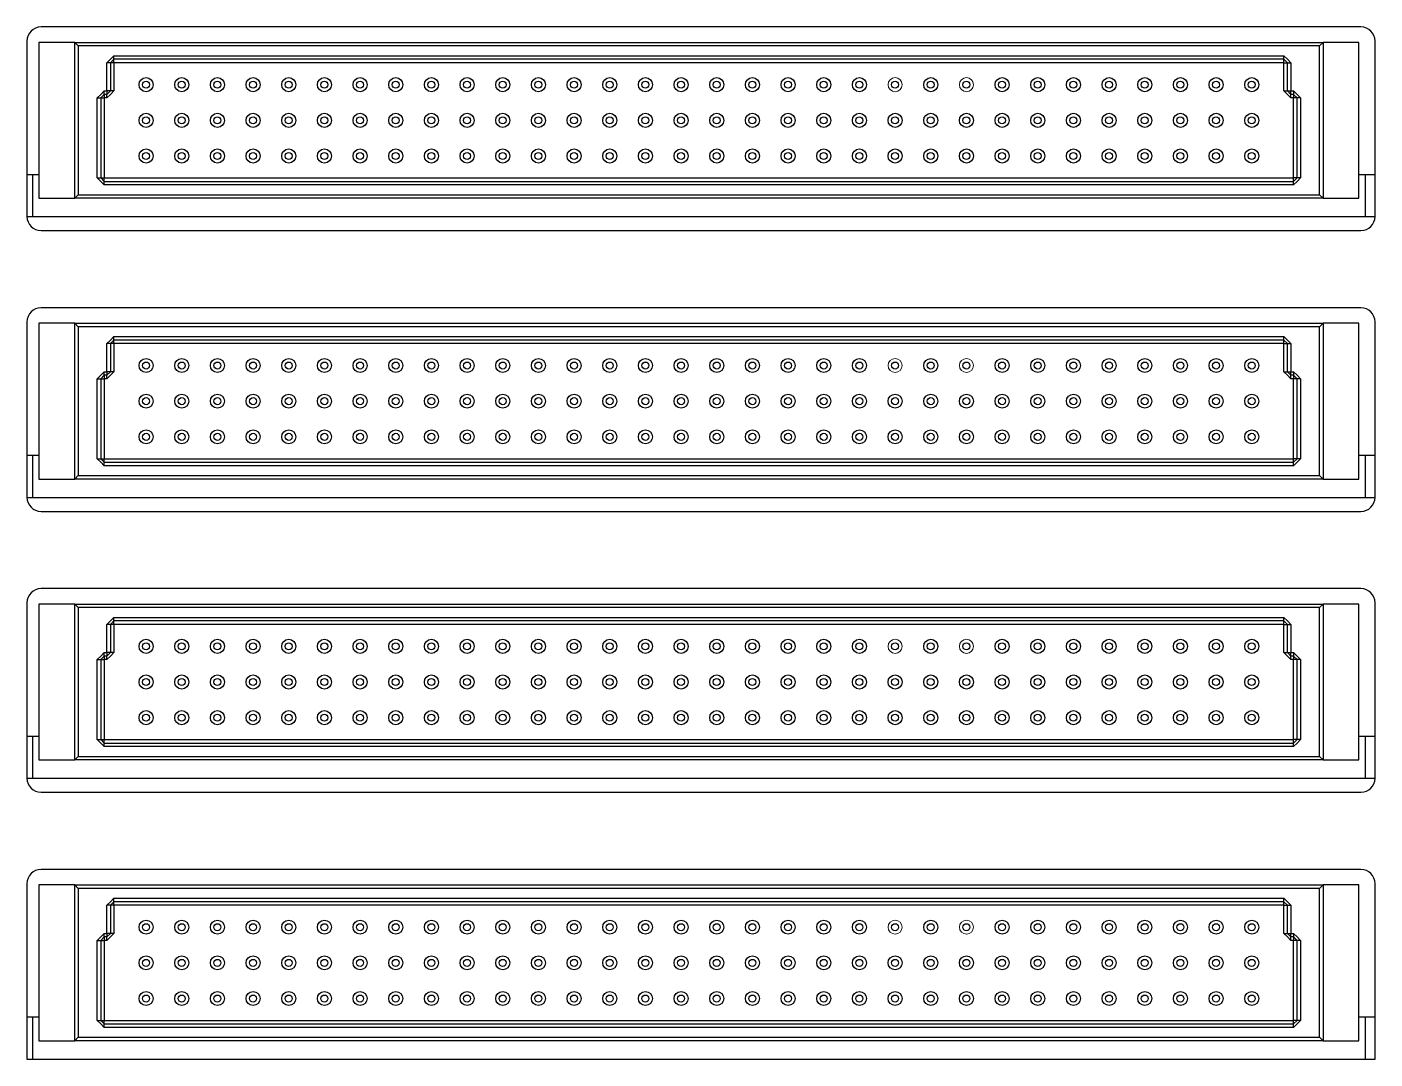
# Model space of a CAD drawing. Header units: millimetres. Extents: x 7140 to 8879, y -16257 to -5062.
# Drawn here: x 7218.85 to 7266.85, y -13296.05 to -13259.3 of the extents above; entities that cross this region are included whole.
import ezdxf

# ---------------------------------------------------------------- set-up
doc = ezdxf.new("R2010")
doc.units = ezdxf.units.MM

msp = doc.modelspace()

# ---------------------------------------------------------------- linework, layer by layer
at = {"color": 7, "linetype": 'Continuous', "lineweight": 30}
for p, q in [((7266.35285, -13259.29892), (7219.35286, -13259.29892)), ((7218.85285, -13259.79892), (7218.85285, -13266.04892)), ((7219.27786, -13259.84892), (7219.27786, -13265.39892)), ((7220.55285, -13259.84892), (7219.27786, -13259.84892)), ((7220.67785, -13259.97392), (7220.55285, -13259.84892)), ((7220.55285, -13259.84892), (7265.00285, -13259.84892)), ((7220.55285, -13265.39892), (7220.55285, -13259.84892)), ((7264.87786, -13259.97392), (7220.67785, -13259.97392)), ((7220.67785, -13259.97392), (7220.67785, -13265.27392)), ((7264.87786, -13259.97392), (7265.00285, -13259.84892)), ((7264.87786, -13265.27392), (7264.87786, -13259.97392)), ((7265.00285, -13259.84892), (7265.00285, -13265.39892)), ((7266.27785, -13259.84892), (7265.00285, -13259.84892)), ((7266.27785, -13265.39892), (7266.27785, -13259.84892)), ((7266.85286, -13266.04892), (7266.85286, -13259.79892)), ((7221.82285, -13260.44892), (7221.69785, -13260.57392)), ((7221.94785, -13260.32392), (7221.82285, -13260.44892)), ((7221.94785, -13260.44892), (7221.82285, -13260.57392)), ((7221.94785, -13260.44892), (7221.94785, -13260.32392)), ((7221.94785, -13260.32392), (7263.60785, -13260.32392)), ((7263.60785, -13260.44892), (7221.94785, -13260.44892)), ((7221.94785, -13260.57392), (7221.94785, -13260.44892)), ((7263.60785, -13260.44892), (7263.60785, -13260.32392)), ((7263.73285, -13260.44892), (7263.60785, -13260.32392)), ((7263.73285, -13260.57392), (7263.60785, -13260.44892)), ((7263.60785, -13260.57392), (7263.60785, -13260.44892)), ((7263.85785, -13260.57392), (7263.73285, -13260.44892)), ((7221.82285, -13260.57392), (7221.69785, -13260.57392)), ((7221.69785, -13261.57392), (7221.69785, -13260.57392)), ((7221.82285, -13260.57392), (7221.82285, -13261.57392)), ((7221.94785, -13260.57392), (7221.82285, -13260.57392)), ((7263.60785, -13260.57392), (7221.94785, -13260.57392)), ((7221.94785, -13260.57392), (7221.94785, -13261.57392)), ((7263.60785, -13260.57392), (7263.73285, -13260.57392)), ((7263.60785, -13261.57392), (7263.60785, -13260.57392)), ((7263.73285, -13260.57392), (7263.85785, -13260.57392)), ((7263.73285, -13261.57392), (7263.73285, -13260.57392)), ((7263.85785, -13260.57392), (7263.85785, -13261.57392)), ((7221.47785, -13261.69892), (7221.35285, -13261.82392)), ((7221.35285, -13264.67392), (7221.35285, -13261.82392)), ((7221.35285, -13261.82392), (7221.47785, -13261.82392)), ((7221.60285, -13261.57392), (7221.47785, -13261.69892)), ((7221.60285, -13261.69892), (7221.47785, -13261.82392)), ((7221.47785, -13261.82392), (7221.47785, -13264.67392)), ((7221.47785, -13261.82392), (7221.60285, -13261.82392)), ((7221.60285, -13261.69892), (7221.60285, -13261.57392)), ((7221.60285, -13261.57392), (7221.69785, -13261.57392)), ((7221.69785, -13261.69892), (7221.60285, -13261.69892)), ((7221.60285, -13261.69892), (7221.60285, -13261.82392)), ((7221.69785, -13261.82392), (7221.60285, -13261.82392)), ((7221.60285, -13261.82392), (7221.60285, -13264.67392)), ((7221.69785, -13261.57392), (7221.69785, -13261.69892)), ((7221.82285, -13261.57392), (7221.69785, -13261.57392)), ((7221.82285, -13261.57392), (7221.69785, -13261.69892)), ((7221.69785, -13261.82392), (7221.69785, -13261.69892)), ((7221.69785, -13261.82392), (7221.82285, -13261.69892)), ((7221.94785, -13261.57392), (7221.82285, -13261.57392)), ((7221.82285, -13261.69892), (7221.94785, -13261.57392)), ((7263.60785, -13261.57392), (7263.73285, -13261.69892)), ((7263.60785, -13261.57392), (7263.73285, -13261.57392)), ((7263.73285, -13261.57392), (7263.85785, -13261.57392)), ((7263.85785, -13261.69892), (7263.73285, -13261.57392)), ((7263.73285, -13261.69892), (7263.85785, -13261.82392)), ((7263.85785, -13261.69892), (7263.85785, -13261.57392)), ((7263.85785, -13261.57392), (7263.95285, -13261.57392)), ((7263.95285, -13261.69892), (7263.85785, -13261.69892)), ((7263.85785, -13261.82392), (7263.85785, -13261.69892)), ((7263.95285, -13261.82392), (7263.85785, -13261.82392)), ((7263.95285, -13261.57392), (7263.95285, -13261.69892)), ((7264.07785, -13261.69892), (7263.95285, -13261.57392)), ((7264.07785, -13261.82392), (7263.95285, -13261.69892)), ((7263.95285, -13261.69892), (7263.95285, -13261.82392)), ((7264.07785, -13261.82392), (7263.95285, -13261.82392)), ((7263.95285, -13264.67392), (7263.95285, -13261.82392)), ((7264.20286, -13261.82392), (7264.07785, -13261.69892)), ((7264.20286, -13261.82392), (7264.07785, -13261.82392)), ((7264.07785, -13264.67392), (7264.07785, -13261.82392)), ((7264.20286, -13261.82392), (7264.20286, -13264.67392)), ((7218.85285, -13264.54892), (7219.05285, -13264.54892)), ((7219.05285, -13264.54892), (7219.05285, -13266.04892)), ((7219.05285, -13264.54892), (7219.27786, -13264.54892)), ((7221.35285, -13264.67392), (7221.47785, -13264.67392)), ((7221.35285, -13264.67392), (7221.47785, -13264.79892)), ((7221.47785, -13264.67392), (7221.60285, -13264.79892)), ((7221.47785, -13264.67392), (7221.60285, -13264.67392)), ((7221.47785, -13264.79892), (7221.60285, -13264.92392)), ((7221.60285, -13264.79892), (7221.60285, -13264.67392)), ((7221.60285, -13264.67392), (7263.95285, -13264.67392)), ((7221.60285, -13264.92392), (7221.60285, -13264.79892)), ((7221.60285, -13264.79892), (7263.95285, -13264.79892)), ((7263.95285, -13264.79892), (7264.07785, -13264.67392)), ((7263.95285, -13264.79892), (7263.95285, -13264.67392)), ((7264.07785, -13264.67392), (7263.95285, -13264.67392)), ((7263.95285, -13264.92392), (7263.95285, -13264.79892)), ((7263.95285, -13264.92392), (7264.07785, -13264.79892)), ((7264.20286, -13264.67392), (7264.07785, -13264.67392)), ((7264.07785, -13264.79892), (7264.20286, -13264.67392)), ((7266.27785, -13264.54892), (7266.50285, -13264.54892)), ((7266.50285, -13264.54892), (7266.50285, -13266.04892)), ((7266.50285, -13264.54892), (7266.85286, -13264.54892)), ((7220.55285, -13265.39892), (7220.67785, -13265.27392)), ((7220.67785, -13265.27392), (7264.87786, -13265.27392)), ((7263.95285, -13264.92392), (7221.60285, -13264.92392)), ((7265.00285, -13265.39892), (7264.87786, -13265.27392)), ((7219.27786, -13265.39892), (7220.55285, -13265.39892)), ((7265.00285, -13265.39892), (7220.55285, -13265.39892)), ((7265.00285, -13265.39892), (7266.27785, -13265.39892)), ((7218.85285, -13266.04892), (7219.05285, -13266.04892)), ((7219.05285, -13266.04892), (7266.50285, -13266.04892)), ((7266.50285, -13266.04892), (7266.85286, -13266.04892)), ((7219.35286, -13266.54892), (7266.35285, -13266.54892)), ((7266.35285, -13269.29892), (7219.35286, -13269.29892)), ((7218.85285, -13269.79892), (7218.85285, -13276.04892)), ((7219.27786, -13269.84892), (7219.27786, -13275.39892)), ((7220.55285, -13269.84892), (7219.27786, -13269.84892)), ((7220.55285, -13275.39892), (7220.55285, -13269.84892)), ((7220.67785, -13269.97392), (7220.55285, -13269.84892)), ((7220.55285, -13269.84892), (7265.00285, -13269.84892)), ((7220.67785, -13269.97392), (7220.67785, -13275.27392)), ((7264.87786, -13269.97392), (7220.67785, -13269.97392)), ((7264.87786, -13269.97392), (7265.00285, -13269.84892)), ((7264.87786, -13275.27392), (7264.87786, -13269.97392)), ((7265.00285, -13269.84892), (7265.00285, -13275.39892)), ((7266.27785, -13269.84892), (7265.00285, -13269.84892)), ((7266.27785, -13275.39892), (7266.27785, -13269.84892)), ((7266.85286, -13276.04892), (7266.85286, -13269.79892)), ((7221.82285, -13270.44892), (7221.69785, -13270.57392)), ((7221.94785, -13270.32392), (7221.82285, -13270.44892)), ((7221.94785, -13270.44892), (7221.82285, -13270.57392)), ((7221.94785, -13270.32392), (7263.60785, -13270.32392)), ((7221.94785, -13270.44892), (7221.94785, -13270.32392)), ((7263.60785, -13270.44892), (7221.94785, -13270.44892)), ((7221.94785, -13270.57392), (7221.94785, -13270.44892)), ((7263.73285, -13270.44892), (7263.60785, -13270.32392)), ((7263.60785, -13270.44892), (7263.60785, -13270.32392)), ((7263.73285, -13270.57392), (7263.60785, -13270.44892)), ((7263.60785, -13270.57392), (7263.60785, -13270.44892)), ((7263.85785, -13270.57392), (7263.73285, -13270.44892)), ((7221.69785, -13271.57392), (7221.69785, -13270.57392)), ((7221.82285, -13270.57392), (7221.69785, -13270.57392)), ((7221.82285, -13270.57392), (7221.82285, -13271.57392)), ((7221.94785, -13270.57392), (7221.82285, -13270.57392)), ((7221.94785, -13270.57392), (7221.94785, -13271.57392)), ((7263.60785, -13270.57392), (7221.94785, -13270.57392)), ((7263.60785, -13271.57392), (7263.60785, -13270.57392)), ((7263.60785, -13270.57392), (7263.73285, -13270.57392)), ((7263.73285, -13271.57392), (7263.73285, -13270.57392)), ((7263.73285, -13270.57392), (7263.85785, -13270.57392)), ((7263.85785, -13270.57392), (7263.85785, -13271.57392)), ((7221.47785, -13271.69892), (7221.35285, -13271.82392)), ((7221.35285, -13271.82392), (7221.47785, -13271.82392)), ((7221.35285, -13274.67392), (7221.35285, -13271.82392)), ((7221.60285, -13271.57392), (7221.47785, -13271.69892)), ((7221.60285, -13271.69892), (7221.47785, -13271.82392)), ((7221.47785, -13271.82392), (7221.47785, -13274.67392)), ((7221.47785, -13271.82392), (7221.60285, -13271.82392)), ((7221.60285, -13271.69892), (7221.60285, -13271.57392)), ((7221.60285, -13271.57392), (7221.69785, -13271.57392)), ((7221.69785, -13271.69892), (7221.60285, -13271.69892)), ((7221.60285, -13271.69892), (7221.60285, -13271.82392)), ((7221.60285, -13271.82392), (7221.60285, -13274.67392)), ((7221.69785, -13271.82392), (7221.60285, -13271.82392)), ((7221.69785, -13271.57392), (7221.69785, -13271.69892)), ((7221.82285, -13271.57392), (7221.69785, -13271.69892)), ((7221.82285, -13271.57392), (7221.69785, -13271.57392)), ((7221.69785, -13271.82392), (7221.82285, -13271.69892)), ((7221.69785, -13271.82392), (7221.69785, -13271.69892)), ((7221.82285, -13271.69892), (7221.94785, -13271.57392)), ((7221.94785, -13271.57392), (7221.82285, -13271.57392)), ((7263.60785, -13271.57392), (7263.73285, -13271.69892)), ((7263.60785, -13271.57392), (7263.73285, -13271.57392)), ((7263.73285, -13271.57392), (7263.85785, -13271.57392)), ((7263.85785, -13271.69892), (7263.73285, -13271.57392)), ((7263.73285, -13271.69892), (7263.85785, -13271.82392)), ((7263.85785, -13271.57392), (7263.95285, -13271.57392)), ((7263.85785, -13271.69892), (7263.85785, -13271.57392)), ((7263.95285, -13271.69892), (7263.85785, -13271.69892)), ((7263.85785, -13271.82392), (7263.85785, -13271.69892)), ((7263.95285, -13271.82392), (7263.85785, -13271.82392)), ((7263.95285, -13271.57392), (7263.95285, -13271.69892)), ((7264.07785, -13271.69892), (7263.95285, -13271.57392)), ((7264.07785, -13271.82392), (7263.95285, -13271.69892)), ((7263.95285, -13271.69892), (7263.95285, -13271.82392)), ((7263.95285, -13274.67392), (7263.95285, -13271.82392)), ((7264.07785, -13271.82392), (7263.95285, -13271.82392)), ((7264.20286, -13271.82392), (7264.07785, -13271.69892)), ((7264.20286, -13271.82392), (7264.07785, -13271.82392)), ((7264.07785, -13274.67392), (7264.07785, -13271.82392)), ((7264.20286, -13271.82392), (7264.20286, -13274.67392)), ((7218.85285, -13274.54892), (7219.05285, -13274.54892)), ((7219.05285, -13274.54892), (7219.05285, -13276.04892)), ((7219.05285, -13274.54892), (7219.27786, -13274.54892)), ((7221.35285, -13274.67392), (7221.47785, -13274.79892)), ((7221.35285, -13274.67392), (7221.47785, -13274.67392)), ((7221.47785, -13274.67392), (7221.60285, -13274.79892)), ((7221.47785, -13274.67392), (7221.60285, -13274.67392)), ((7221.47785, -13274.79892), (7221.60285, -13274.92392)), ((7221.60285, -13274.79892), (7221.60285, -13274.67392)), ((7221.60285, -13274.67392), (7263.95285, -13274.67392)), ((7221.60285, -13274.92392), (7221.60285, -13274.79892)), ((7221.60285, -13274.79892), (7263.95285, -13274.79892)), ((7263.95285, -13274.79892), (7264.07785, -13274.67392)), ((7264.07785, -13274.67392), (7263.95285, -13274.67392)), ((7263.95285, -13274.79892), (7263.95285, -13274.67392)), ((7263.95285, -13274.92392), (7264.07785, -13274.79892)), ((7263.95285, -13274.92392), (7263.95285, -13274.79892)), ((7264.07785, -13274.79892), (7264.20286, -13274.67392)), ((7264.20286, -13274.67392), (7264.07785, -13274.67392)), ((7266.27785, -13274.54892), (7266.50285, -13274.54892)), ((7266.50285, -13274.54892), (7266.50285, -13276.04892)), ((7266.50285, -13274.54892), (7266.85286, -13274.54892)), ((7220.55285, -13275.39892), (7220.67785, -13275.27392)), ((7220.67785, -13275.27392), (7264.87786, -13275.27392)), ((7263.95285, -13274.92392), (7221.60285, -13274.92392)), ((7265.00285, -13275.39892), (7264.87786, -13275.27392)), ((7219.27786, -13275.39892), (7220.55285, -13275.39892)), ((7265.00285, -13275.39892), (7220.55285, -13275.39892)), ((7265.00285, -13275.39892), (7266.27785, -13275.39892)), ((7218.85285, -13276.04892), (7219.05285, -13276.04892)), ((7219.05285, -13276.04892), (7266.50285, -13276.04892)), ((7266.50285, -13276.04892), (7266.85286, -13276.04892)), ((7219.35286, -13276.54892), (7266.35285, -13276.54892)), ((7266.35285, -13279.29892), (7219.35286, -13279.29892)), ((7218.85285, -13279.79892), (7218.85285, -13286.04892)), ((7219.27786, -13279.84892), (7219.27786, -13285.39892)), ((7220.55285, -13279.84892), (7219.27786, -13279.84892)), ((7220.55285, -13285.39892), (7220.55285, -13279.84892)), ((7220.67785, -13279.97392), (7220.55285, -13279.84892)), ((7220.55285, -13279.84892), (7265.00285, -13279.84892)), ((7220.67785, -13279.97392), (7220.67785, -13285.27392)), ((7264.87786, -13279.97392), (7220.67785, -13279.97392)), ((7264.87786, -13279.97392), (7265.00285, -13279.84892)), ((7264.87786, -13285.27392), (7264.87786, -13279.97392)), ((7265.00285, -13279.84892), (7265.00285, -13285.39892)), ((7266.27785, -13279.84892), (7265.00285, -13279.84892)), ((7266.27785, -13285.39892), (7266.27785, -13279.84892)), ((7266.85286, -13286.04892), (7266.85286, -13279.79892)), ((7221.82285, -13280.44892), (7221.69785, -13280.57392)), ((7221.69785, -13281.57392), (7221.69785, -13280.57392)), ((7221.82285, -13280.57392), (7221.69785, -13280.57392)), ((7221.94785, -13280.32392), (7221.82285, -13280.44892)), ((7221.94785, -13280.44892), (7221.82285, -13280.57392)), ((7221.82285, -13280.57392), (7221.82285, -13281.57392)), ((7221.94785, -13280.57392), (7221.82285, -13280.57392)), ((7221.94785, -13280.44892), (7221.94785, -13280.32392)), ((7221.94785, -13280.32392), (7263.60785, -13280.32392)), ((7263.60785, -13280.44892), (7221.94785, -13280.44892)), ((7221.94785, -13280.57392), (7221.94785, -13280.44892)), ((7221.94785, -13280.57392), (7221.94785, -13281.57392)), ((7263.60785, -13280.57392), (7221.94785, -13280.57392)), ((7263.60785, -13280.44892), (7263.60785, -13280.32392)), ((7263.73285, -13280.44892), (7263.60785, -13280.32392)), ((7263.73285, -13280.57392), (7263.60785, -13280.44892)), ((7263.60785, -13280.57392), (7263.60785, -13280.44892)), ((7263.60785, -13281.57392), (7263.60785, -13280.57392)), ((7263.60785, -13280.57392), (7263.73285, -13280.57392)), ((7263.85785, -13280.57392), (7263.73285, -13280.44892)), ((7263.73285, -13281.57392), (7263.73285, -13280.57392)), ((7263.73285, -13280.57392), (7263.85785, -13280.57392)), ((7263.85785, -13280.57392), (7263.85785, -13281.57392)), ((7221.60285, -13281.57392), (7221.47785, -13281.69892)), ((7221.60285, -13281.69892), (7221.60285, -13281.57392)), ((7221.60285, -13281.57392), (7221.69785, -13281.57392)), ((7221.82285, -13281.57392), (7221.69785, -13281.69892)), ((7221.69785, -13281.57392), (7221.69785, -13281.69892)), ((7221.82285, -13281.57392), (7221.69785, -13281.57392)), ((7221.94785, -13281.57392), (7221.82285, -13281.57392)), ((7221.82285, -13281.69892), (7221.94785, -13281.57392)), ((7263.60785, -13281.57392), (7263.73285, -13281.69892)), ((7263.60785, -13281.57392), (7263.73285, -13281.57392)), ((7263.73285, -13281.57392), (7263.85785, -13281.57392)), ((7263.85785, -13281.69892), (7263.73285, -13281.57392)), ((7263.85785, -13281.69892), (7263.85785, -13281.57392)), ((7263.85785, -13281.57392), (7263.95285, -13281.57392)), ((7263.95285, -13281.57392), (7263.95285, -13281.69892)), ((7264.07785, -13281.69892), (7263.95285, -13281.57392)), ((7221.47785, -13281.69892), (7221.35285, -13281.82392)), ((7221.35285, -13284.67392), (7221.35285, -13281.82392)), ((7221.35285, -13281.82392), (7221.47785, -13281.82392)), ((7221.60285, -13281.69892), (7221.47785, -13281.82392)), ((7221.47785, -13281.82392), (7221.47785, -13284.67392)), ((7221.47785, -13281.82392), (7221.60285, -13281.82392)), ((7221.69785, -13281.69892), (7221.60285, -13281.69892)), ((7221.60285, -13281.69892), (7221.60285, -13281.82392)), ((7221.69785, -13281.82392), (7221.60285, -13281.82392)), ((7221.60285, -13281.82392), (7221.60285, -13284.67392)), ((7221.69785, -13281.82392), (7221.69785, -13281.69892)), ((7221.69785, -13281.82392), (7221.82285, -13281.69892)), ((7263.73285, -13281.69892), (7263.85785, -13281.82392)), ((7263.95285, -13281.69892), (7263.85785, -13281.69892)), ((7263.85785, -13281.82392), (7263.85785, -13281.69892)), ((7263.95285, -13281.82392), (7263.85785, -13281.82392)), ((7264.07785, -13281.82392), (7263.95285, -13281.69892)), ((7263.95285, -13281.69892), (7263.95285, -13281.82392)), ((7264.07785, -13281.82392), (7263.95285, -13281.82392)), ((7263.95285, -13284.67392), (7263.95285, -13281.82392)), ((7264.20286, -13281.82392), (7264.07785, -13281.69892)), ((7264.20286, -13281.82392), (7264.07785, -13281.82392)), ((7264.07785, -13284.67392), (7264.07785, -13281.82392)), ((7264.20286, -13281.82392), (7264.20286, -13284.67392)), ((7218.85285, -13284.54892), (7219.05285, -13284.54892)), ((7219.05285, -13284.54892), (7219.27786, -13284.54892)), ((7219.05285, -13284.54892), (7219.05285, -13286.04892)), ((7221.35285, -13284.67392), (7221.47785, -13284.67392)), ((7221.35285, -13284.67392), (7221.47785, -13284.79892)), ((7221.47785, -13284.67392), (7221.60285, -13284.79892)), ((7221.47785, -13284.67392), (7221.60285, -13284.67392)), ((7221.47785, -13284.79892), (7221.60285, -13284.92392)), ((7221.60285, -13284.79892), (7221.60285, -13284.67392)), ((7221.60285, -13284.67392), (7263.95285, -13284.67392)), ((7221.60285, -13284.92392), (7221.60285, -13284.79892)), ((7221.60285, -13284.79892), (7263.95285, -13284.79892)), ((7263.95285, -13284.92392), (7221.60285, -13284.92392)), ((7263.95285, -13284.79892), (7264.07785, -13284.67392)), ((7263.95285, -13284.79892), (7263.95285, -13284.67392)), ((7264.07785, -13284.67392), (7263.95285, -13284.67392)), ((7263.95285, -13284.92392), (7264.07785, -13284.79892)), ((7263.95285, -13284.92392), (7263.95285, -13284.79892)), ((7264.20286, -13284.67392), (7264.07785, -13284.67392)), ((7264.07785, -13284.79892), (7264.20286, -13284.67392)), ((7266.27785, -13284.54892), (7266.50285, -13284.54892)), ((7266.50285, -13284.54892), (7266.50285, -13286.04892)), ((7266.50285, -13284.54892), (7266.85286, -13284.54892)), ((7219.27786, -13285.39892), (7220.55285, -13285.39892)), ((7220.55285, -13285.39892), (7220.67785, -13285.27392)), ((7265.00285, -13285.39892), (7220.55285, -13285.39892)), ((7220.67785, -13285.27392), (7264.87786, -13285.27392)), ((7265.00285, -13285.39892), (7264.87786, -13285.27392)), ((7265.00285, -13285.39892), (7266.27785, -13285.39892)), ((7218.85285, -13286.04892), (7219.05285, -13286.04892)), ((7219.05285, -13286.04892), (7266.50285, -13286.04892)), ((7266.50285, -13286.04892), (7266.85286, -13286.04892)), ((7219.35286, -13286.54892), (7266.35285, -13286.54892)), ((7266.35285, -13289.29892), (7219.35286, -13289.29892)), ((7218.85285, -13289.79892), (7218.85285, -13296.04892)), ((7219.27786, -13289.84892), (7219.27786, -13295.39892)), ((7220.55285, -13289.84892), (7219.27786, -13289.84892)), ((7220.55285, -13295.39892), (7220.55285, -13289.84892)), ((7220.67785, -13289.97392), (7220.55285, -13289.84892)), ((7220.55285, -13289.84892), (7265.00285, -13289.84892)), ((7220.67785, -13289.97392), (7220.67785, -13295.27392)), ((7264.87786, -13289.97392), (7220.67785, -13289.97392)), ((7264.87786, -13289.97392), (7265.00285, -13289.84892)), ((7264.87786, -13295.27392), (7264.87786, -13289.97392)), ((7265.00285, -13289.84892), (7265.00285, -13295.39892)), ((7266.27785, -13289.84892), (7265.00285, -13289.84892)), ((7266.27785, -13295.39892), (7266.27785, -13289.84892)), ((7266.85286, -13296.04892), (7266.85286, -13289.79892)), ((7221.82285, -13290.44892), (7221.69785, -13290.57392)), ((7221.69785, -13291.57392), (7221.69785, -13290.57392)), ((7221.82285, -13290.57392), (7221.69785, -13290.57392)), ((7221.94785, -13290.32392), (7221.82285, -13290.44892)), ((7221.94785, -13290.44892), (7221.82285, -13290.57392)), ((7221.82285, -13290.57392), (7221.82285, -13291.57392)), ((7221.94785, -13290.57392), (7221.82285, -13290.57392)), ((7221.94785, -13290.44892), (7221.94785, -13290.32392)), ((7221.94785, -13290.32392), (7263.60785, -13290.32392)), ((7263.60785, -13290.44892), (7221.94785, -13290.44892)), ((7221.94785, -13290.57392), (7221.94785, -13290.44892)), ((7263.60785, -13290.57392), (7221.94785, -13290.57392)), ((7221.94785, -13290.57392), (7221.94785, -13291.57392)), ((7263.60785, -13290.44892), (7263.60785, -13290.32392)), ((7263.73285, -13290.44892), (7263.60785, -13290.32392)), ((7263.73285, -13290.57392), (7263.60785, -13290.44892)), ((7263.60785, -13290.57392), (7263.60785, -13290.44892)), ((7263.60785, -13290.57392), (7263.73285, -13290.57392)), ((7263.60785, -13291.57392), (7263.60785, -13290.57392)), ((7263.85785, -13290.57392), (7263.73285, -13290.44892)), ((7263.73285, -13291.57392), (7263.73285, -13290.57392)), ((7263.73285, -13290.57392), (7263.85785, -13290.57392)), ((7263.85785, -13290.57392), (7263.85785, -13291.57392)), ((7221.60285, -13291.57392), (7221.47785, -13291.69892)), ((7221.60285, -13291.57392), (7221.69785, -13291.57392)), ((7221.60285, -13291.69892), (7221.60285, -13291.57392)), ((7221.82285, -13291.57392), (7221.69785, -13291.57392)), ((7221.69785, -13291.57392), (7221.69785, -13291.69892)), ((7221.82285, -13291.57392), (7221.69785, -13291.69892)), ((7221.94785, -13291.57392), (7221.82285, -13291.57392)), ((7221.82285, -13291.69892), (7221.94785, -13291.57392)), ((7263.60785, -13291.57392), (7263.73285, -13291.69892)), ((7263.60785, -13291.57392), (7263.73285, -13291.57392)), ((7263.73285, -13291.57392), (7263.85785, -13291.57392)), ((7263.85785, -13291.69892), (7263.73285, -13291.57392)), ((7263.85785, -13291.57392), (7263.95285, -13291.57392)), ((7263.85785, -13291.69892), (7263.85785, -13291.57392)), ((7264.07785, -13291.69892), (7263.95285, -13291.57392)), ((7263.95285, -13291.57392), (7263.95285, -13291.69892)), ((7221.47785, -13291.69892), (7221.35285, -13291.82392)), ((7221.35285, -13294.67392), (7221.35285, -13291.82392)), ((7221.35285, -13291.82392), (7221.47785, -13291.82392)), ((7221.60285, -13291.69892), (7221.47785, -13291.82392)), ((7221.47785, -13291.82392), (7221.47785, -13294.67392)), ((7221.47785, -13291.82392), (7221.60285, -13291.82392)), ((7221.69785, -13291.69892), (7221.60285, -13291.69892)), ((7221.60285, -13291.69892), (7221.60285, -13291.82392)), ((7221.60285, -13291.82392), (7221.60285, -13294.67392)), ((7221.69785, -13291.82392), (7221.60285, -13291.82392)), ((7221.69785, -13291.82392), (7221.69785, -13291.69892)), ((7221.69785, -13291.82392), (7221.82285, -13291.69892)), ((7263.73285, -13291.69892), (7263.85785, -13291.82392)), ((7263.95285, -13291.69892), (7263.85785, -13291.69892)), ((7263.85785, -13291.82392), (7263.85785, -13291.69892)), ((7263.95285, -13291.82392), (7263.85785, -13291.82392)), ((7264.07785, -13291.82392), (7263.95285, -13291.69892)), ((7263.95285, -13291.69892), (7263.95285, -13291.82392)), ((7263.95285, -13294.67392), (7263.95285, -13291.82392)), ((7264.07785, -13291.82392), (7263.95285, -13291.82392)), ((7264.20286, -13291.82392), (7264.07785, -13291.69892)), ((7264.07785, -13294.67392), (7264.07785, -13291.82392)), ((7264.20286, -13291.82392), (7264.07785, -13291.82392)), ((7264.20286, -13291.82392), (7264.20286, -13294.67392)), ((7218.85285, -13294.54892), (7219.05285, -13294.54892)), ((7219.05285, -13294.54892), (7219.05285, -13296.04892)), ((7219.05285, -13294.54892), (7219.27786, -13294.54892)), ((7266.27785, -13294.54892), (7266.50285, -13294.54892)), ((7266.50285, -13294.54892), (7266.50285, -13296.04892)), ((7266.50285, -13294.54892), (7266.85286, -13294.54892)), ((7221.35285, -13294.67392), (7221.47785, -13294.79892)), ((7221.35285, -13294.67392), (7221.47785, -13294.67392)), ((7221.47785, -13294.67392), (7221.60285, -13294.79892)), ((7221.47785, -13294.67392), (7221.60285, -13294.67392)), ((7221.47785, -13294.79892), (7221.60285, -13294.92392)), ((7221.60285, -13294.79892), (7221.60285, -13294.67392)), ((7221.60285, -13294.67392), (7263.95285, -13294.67392)), ((7221.60285, -13294.92392), (7221.60285, -13294.79892)), ((7221.60285, -13294.79892), (7263.95285, -13294.79892)), ((7263.95285, -13294.92392), (7221.60285, -13294.92392)), ((7263.95285, -13294.79892), (7264.07785, -13294.67392)), ((7263.95285, -13294.79892), (7263.95285, -13294.67392)), ((7264.07785, -13294.67392), (7263.95285, -13294.67392)), ((7263.95285, -13294.92392), (7264.07785, -13294.79892)), ((7263.95285, -13294.92392), (7263.95285, -13294.79892)), ((7264.07785, -13294.79892), (7264.20286, -13294.67392)), ((7264.20286, -13294.67392), (7264.07785, -13294.67392)), ((7219.27786, -13295.39892), (7220.55285, -13295.39892)), ((7220.55285, -13295.39892), (7220.67785, -13295.27392)), ((7265.00285, -13295.39892), (7220.55285, -13295.39892)), ((7220.67785, -13295.27392), (7264.87786, -13295.27392)), ((7265.00285, -13295.39892), (7264.87786, -13295.27392)), ((7265.00285, -13295.39892), (7266.27785, -13295.39892)), ((7218.85285, -13296.04892), (7219.05285, -13296.04892)), ((7219.05285, -13296.04892), (7266.50285, -13296.04892)), ((7266.50285, -13296.04892), (7266.85286, -13296.04892))]:
    msp.add_line(p, q, dxfattribs=at)
for centre, radius in [((7223.09285, -13261.35392), 0.25), ((7223.09285, -13261.35392), 0.125), ((7224.36285, -13261.35392), 0.25), ((7224.36285, -13261.35392), 0.125), ((7225.63285, -13261.35392), 0.25), ((7225.63285, -13261.35392), 0.125), ((7226.90285, -13261.35392), 0.25), ((7226.90285, -13261.35392), 0.125), ((7228.17285, -13261.35392), 0.25), ((7228.17285, -13261.35392), 0.125), ((7229.44285, -13261.35392), 0.25), ((7229.44285, -13261.35392), 0.125), ((7230.71285, -13261.35392), 0.25), ((7230.71285, -13261.35392), 0.125), ((7231.98285, -13261.35392), 0.25), ((7231.98285, -13261.35392), 0.125), ((7233.25285, -13261.35392), 0.25), ((7233.25285, -13261.35392), 0.125), ((7234.52285, -13261.35392), 0.25), ((7234.52285, -13261.35392), 0.125), ((7235.79285, -13261.35392), 0.25), ((7235.79285, -13261.35392), 0.125), ((7237.06285, -13261.35392), 0.25), ((7237.06285, -13261.35392), 0.125), ((7238.33285, -13261.35392), 0.25), ((7238.33285, -13261.35392), 0.125), ((7239.60285, -13261.35392), 0.25), ((7239.60285, -13261.35392), 0.125), ((7240.87285, -13261.35392), 0.25), ((7240.87285, -13261.35392), 0.125), ((7242.14285, -13261.35392), 0.25), ((7242.14285, -13261.35392), 0.125), ((7243.41285, -13261.35392), 0.25), ((7243.41285, -13261.35392), 0.125), ((7244.68285, -13261.35392), 0.25), ((7244.68285, -13261.35392), 0.125), ((7245.95285, -13261.35392), 0.25), ((7245.95285, -13261.35392), 0.125), ((7247.22285, -13261.35392), 0.25), ((7247.22285, -13261.35392), 0.125), ((7248.49285, -13261.35392), 0.25), ((7248.49285, -13261.35392), 0.125), ((7249.76285, -13261.35392), 0.125), ((7251.03285, -13261.35392), 0.25), ((7251.03285, -13261.35392), 0.125), ((7252.30285, -13261.35392), 0.125), ((7253.57285, -13261.35392), 0.25), ((7253.57285, -13261.35392), 0.125), ((7254.84285, -13261.35392), 0.25), ((7254.84285, -13261.35392), 0.125), ((7256.11285, -13261.35392), 0.25), ((7256.11285, -13261.35392), 0.125), ((7257.38285, -13261.35392), 0.25), ((7257.38285, -13261.35392), 0.125), ((7258.65285, -13261.35392), 0.25), ((7258.65285, -13261.35392), 0.125), ((7259.92285, -13261.35392), 0.25), ((7259.92285, -13261.35392), 0.125), ((7261.19285, -13261.35392), 0.25), ((7261.19285, -13261.35392), 0.125), ((7262.46285, -13261.35392), 0.25), ((7262.46285, -13261.35392), 0.125), ((7223.09285, -13262.62392), 0.25), ((7224.36285, -13262.62392), 0.25), ((7225.63285, -13262.62392), 0.25), ((7226.90285, -13262.62392), 0.25), ((7228.17285, -13262.62392), 0.25), ((7229.44285, -13262.62392), 0.25), ((7230.71285, -13262.62392), 0.25), ((7231.98285, -13262.62392), 0.25), ((7233.25285, -13262.62392), 0.25), ((7234.52285, -13262.62392), 0.25), ((7235.79285, -13262.62392), 0.25), ((7237.06285, -13262.62392), 0.25), ((7238.33285, -13262.62392), 0.25), ((7239.60285, -13262.62392), 0.25), ((7240.87285, -13262.62392), 0.25), ((7242.14285, -13262.62392), 0.25), ((7243.41285, -13262.62392), 0.25), ((7244.68285, -13262.62392), 0.25), ((7245.95285, -13262.62392), 0.25), ((7247.22285, -13262.62392), 0.25), ((7248.49285, -13262.62392), 0.25), ((7249.76285, -13262.62392), 0.25), ((7251.03285, -13262.62392), 0.25), ((7252.30285, -13262.62392), 0.25), ((7253.57285, -13262.62392), 0.25), ((7254.84285, -13262.62392), 0.25), ((7256.11285, -13262.62392), 0.25), ((7257.38285, -13262.62392), 0.25), ((7258.65285, -13262.62392), 0.25), ((7259.92285, -13262.62392), 0.25), ((7261.19285, -13262.62392), 0.25), ((7262.46285, -13262.62392), 0.25), ((7223.09285, -13262.62392), 0.125), ((7224.36285, -13262.62392), 0.125), ((7225.63285, -13262.62392), 0.125), ((7226.90285, -13262.62392), 0.125), ((7228.17285, -13262.62392), 0.125), ((7229.44285, -13262.62392), 0.125), ((7230.71285, -13262.62392), 0.125), ((7231.98285, -13262.62392), 0.125), ((7233.25285, -13262.62392), 0.125), ((7234.52285, -13262.62392), 0.125), ((7235.79285, -13262.62392), 0.125), ((7237.06285, -13262.62392), 0.125), ((7238.33285, -13262.62392), 0.125), ((7239.60285, -13262.62392), 0.125), ((7240.87285, -13262.62392), 0.125), ((7242.14285, -13262.62392), 0.125), ((7243.41285, -13262.62392), 0.125), ((7244.68285, -13262.62392), 0.125), ((7245.95285, -13262.62392), 0.125), ((7247.22285, -13262.62392), 0.125), ((7248.49285, -13262.62392), 0.125), ((7249.76285, -13262.62392), 0.125), ((7251.03285, -13262.62392), 0.125), ((7252.30285, -13262.62392), 0.125), ((7253.57285, -13262.62392), 0.125), ((7254.84285, -13262.62392), 0.125), ((7256.11285, -13262.62392), 0.125), ((7257.38285, -13262.62392), 0.125), ((7258.65285, -13262.62392), 0.125), ((7259.92285, -13262.62392), 0.125), ((7261.19285, -13262.62392), 0.125), ((7262.46285, -13262.62392), 0.125), ((7223.09285, -13263.89392), 0.25), ((7223.09285, -13263.89392), 0.125), ((7224.36285, -13263.89392), 0.25), ((7224.36285, -13263.89392), 0.125), ((7225.63285, -13263.89392), 0.25), ((7225.63285, -13263.89392), 0.125), ((7226.90285, -13263.89392), 0.25), ((7226.90285, -13263.89392), 0.125), ((7228.17285, -13263.89392), 0.25), ((7228.17285, -13263.89392), 0.125), ((7229.44285, -13263.89392), 0.25), ((7229.44285, -13263.89392), 0.125), ((7230.71285, -13263.89392), 0.25), ((7230.71285, -13263.89392), 0.125), ((7231.98285, -13263.89392), 0.25), ((7231.98285, -13263.89392), 0.125), ((7233.25285, -13263.89392), 0.25), ((7233.25285, -13263.89392), 0.125), ((7234.52285, -13263.89392), 0.25), ((7234.52285, -13263.89392), 0.125), ((7235.79285, -13263.89392), 0.25), ((7235.79285, -13263.89392), 0.125), ((7237.06285, -13263.89392), 0.25), ((7237.06285, -13263.89392), 0.125), ((7238.33285, -13263.89392), 0.25), ((7238.33285, -13263.89392), 0.125), ((7239.60285, -13263.89392), 0.25), ((7239.60285, -13263.89392), 0.125), ((7240.87285, -13263.89392), 0.25), ((7240.87285, -13263.89392), 0.125), ((7242.14285, -13263.89392), 0.25), ((7242.14285, -13263.89392), 0.125), ((7243.41285, -13263.89392), 0.25), ((7243.41285, -13263.89392), 0.125), ((7244.68285, -13263.89392), 0.25), ((7244.68285, -13263.89392), 0.125), ((7245.95285, -13263.89392), 0.25), ((7245.95285, -13263.89392), 0.125), ((7247.22285, -13263.89392), 0.25), ((7247.22285, -13263.89392), 0.125), ((7248.49285, -13263.89392), 0.25), ((7248.49285, -13263.89392), 0.125), ((7249.76285, -13263.89392), 0.25), ((7249.76285, -13263.89392), 0.125), ((7251.03285, -13263.89392), 0.25), ((7251.03285, -13263.89392), 0.125), ((7252.30285, -13263.89392), 0.25), ((7252.30285, -13263.89392), 0.125), ((7253.57285, -13263.89392), 0.25), ((7253.57285, -13263.89392), 0.125), ((7254.84285, -13263.89392), 0.25), ((7254.84285, -13263.89392), 0.125), ((7256.11285, -13263.89392), 0.25), ((7256.11285, -13263.89392), 0.125), ((7257.38285, -13263.89392), 0.25), ((7257.38285, -13263.89392), 0.125), ((7258.65285, -13263.89392), 0.25), ((7258.65285, -13263.89392), 0.125), ((7259.92285, -13263.89392), 0.25), ((7259.92285, -13263.89392), 0.125), ((7261.19285, -13263.89392), 0.25), ((7261.19285, -13263.89392), 0.125), ((7262.46285, -13263.89392), 0.25), ((7262.46285, -13263.89392), 0.125), ((7223.09285, -13271.35392), 0.25), ((7223.09285, -13271.35392), 0.125), ((7224.36285, -13271.35392), 0.25), ((7224.36285, -13271.35392), 0.125), ((7225.63285, -13271.35392), 0.25), ((7225.63285, -13271.35392), 0.125), ((7226.90285, -13271.35392), 0.25), ((7226.90285, -13271.35392), 0.125), ((7228.17285, -13271.35392), 0.25), ((7228.17285, -13271.35392), 0.125), ((7229.44285, -13271.35392), 0.25), ((7229.44285, -13271.35392), 0.125), ((7230.71285, -13271.35392), 0.25), ((7230.71285, -13271.35392), 0.125), ((7231.98285, -13271.35392), 0.25), ((7231.98285, -13271.35392), 0.125), ((7233.25285, -13271.35392), 0.25), ((7233.25285, -13271.35392), 0.125), ((7234.52285, -13271.35392), 0.25), ((7234.52285, -13271.35392), 0.125), ((7235.79285, -13271.35392), 0.25), ((7235.79285, -13271.35392), 0.125), ((7237.06285, -13271.35392), 0.25), ((7237.06285, -13271.35392), 0.125), ((7238.33285, -13271.35392), 0.25), ((7238.33285, -13271.35392), 0.125), ((7239.60285, -13271.35392), 0.25), ((7239.60285, -13271.35392), 0.125), ((7240.87285, -13271.35392), 0.25), ((7240.87285, -13271.35392), 0.125), ((7242.14285, -13271.35392), 0.25), ((7242.14285, -13271.35392), 0.125), ((7243.41285, -13271.35392), 0.25), ((7243.41285, -13271.35392), 0.125), ((7244.68285, -13271.35392), 0.25), ((7244.68285, -13271.35392), 0.125), ((7245.95285, -13271.35392), 0.25), ((7245.95285, -13271.35392), 0.125), ((7247.22285, -13271.35392), 0.25), ((7247.22285, -13271.35392), 0.125), ((7248.49285, -13271.35392), 0.25), ((7248.49285, -13271.35392), 0.125), ((7249.76285, -13271.35392), 0.125), ((7251.03285, -13271.35392), 0.25), ((7251.03285, -13271.35392), 0.125), ((7252.30285, -13271.35392), 0.125), ((7253.57285, -13271.35392), 0.25), ((7253.57285, -13271.35392), 0.125), ((7254.84285, -13271.35392), 0.25), ((7254.84285, -13271.35392), 0.125), ((7256.11285, -13271.35392), 0.25), ((7256.11285, -13271.35392), 0.125), ((7257.38285, -13271.35392), 0.25), ((7257.38285, -13271.35392), 0.125), ((7258.65285, -13271.35392), 0.25), ((7258.65285, -13271.35392), 0.125), ((7259.92285, -13271.35392), 0.25), ((7259.92285, -13271.35392), 0.125), ((7261.19285, -13271.35392), 0.25), ((7261.19285, -13271.35392), 0.125), ((7262.46285, -13271.35392), 0.25), ((7262.46285, -13271.35392), 0.125), ((7223.09285, -13272.62392), 0.25), ((7224.36285, -13272.62392), 0.25), ((7225.63285, -13272.62392), 0.25), ((7226.90285, -13272.62392), 0.25), ((7228.17285, -13272.62392), 0.25), ((7229.44285, -13272.62392), 0.25), ((7230.71285, -13272.62392), 0.25), ((7231.98285, -13272.62392), 0.25), ((7233.25285, -13272.62392), 0.25), ((7234.52285, -13272.62392), 0.25), ((7235.79285, -13272.62392), 0.25), ((7237.06285, -13272.62392), 0.25), ((7238.33285, -13272.62392), 0.25), ((7239.60285, -13272.62392), 0.25), ((7240.87285, -13272.62392), 0.25), ((7242.14285, -13272.62392), 0.25), ((7243.41285, -13272.62392), 0.25), ((7244.68285, -13272.62392), 0.25), ((7245.95285, -13272.62392), 0.25), ((7247.22285, -13272.62392), 0.25), ((7248.49285, -13272.62392), 0.25), ((7249.76285, -13272.62392), 0.25), ((7251.03285, -13272.62392), 0.25), ((7252.30285, -13272.62392), 0.25), ((7253.57285, -13272.62392), 0.25), ((7254.84285, -13272.62392), 0.25), ((7256.11285, -13272.62392), 0.25), ((7257.38285, -13272.62392), 0.25), ((7258.65285, -13272.62392), 0.25), ((7259.92285, -13272.62392), 0.25), ((7261.19285, -13272.62392), 0.25), ((7262.46285, -13272.62392), 0.25), ((7223.09285, -13272.62392), 0.125), ((7224.36285, -13272.62392), 0.125), ((7225.63285, -13272.62392), 0.125), ((7226.90285, -13272.62392), 0.125), ((7228.17285, -13272.62392), 0.125), ((7229.44285, -13272.62392), 0.125), ((7230.71285, -13272.62392), 0.125), ((7231.98285, -13272.62392), 0.125), ((7233.25285, -13272.62392), 0.125), ((7234.52285, -13272.62392), 0.125), ((7235.79285, -13272.62392), 0.125), ((7237.06285, -13272.62392), 0.125), ((7238.33285, -13272.62392), 0.125), ((7239.60285, -13272.62392), 0.125), ((7240.87285, -13272.62392), 0.125), ((7242.14285, -13272.62392), 0.125), ((7243.41285, -13272.62392), 0.125), ((7244.68285, -13272.62392), 0.125), ((7245.95285, -13272.62392), 0.125), ((7247.22285, -13272.62392), 0.125), ((7248.49285, -13272.62392), 0.125), ((7249.76285, -13272.62392), 0.125), ((7251.03285, -13272.62392), 0.125), ((7252.30285, -13272.62392), 0.125), ((7253.57285, -13272.62392), 0.125), ((7254.84285, -13272.62392), 0.125), ((7256.11285, -13272.62392), 0.125), ((7257.38285, -13272.62392), 0.125), ((7258.65285, -13272.62392), 0.125), ((7259.92285, -13272.62392), 0.125), ((7261.19285, -13272.62392), 0.125), ((7262.46285, -13272.62392), 0.125), ((7223.09285, -13273.89392), 0.25), ((7223.09285, -13273.89392), 0.125), ((7224.36285, -13273.89392), 0.25), ((7224.36285, -13273.89392), 0.125), ((7225.63285, -13273.89392), 0.25), ((7225.63285, -13273.89392), 0.125), ((7226.90285, -13273.89392), 0.25), ((7226.90285, -13273.89392), 0.125), ((7228.17285, -13273.89392), 0.25), ((7228.17285, -13273.89392), 0.125), ((7229.44285, -13273.89392), 0.25), ((7229.44285, -13273.89392), 0.125), ((7230.71285, -13273.89392), 0.25), ((7230.71285, -13273.89392), 0.125), ((7231.98285, -13273.89392), 0.25), ((7231.98285, -13273.89392), 0.125), ((7233.25285, -13273.89392), 0.25), ((7233.25285, -13273.89392), 0.125), ((7234.52285, -13273.89392), 0.25), ((7234.52285, -13273.89392), 0.125), ((7235.79285, -13273.89392), 0.25), ((7235.79285, -13273.89392), 0.125), ((7237.06285, -13273.89392), 0.25), ((7237.06285, -13273.89392), 0.125), ((7238.33285, -13273.89392), 0.25), ((7238.33285, -13273.89392), 0.125), ((7239.60285, -13273.89392), 0.25), ((7239.60285, -13273.89392), 0.125), ((7240.87285, -13273.89392), 0.25), ((7240.87285, -13273.89392), 0.125), ((7242.14285, -13273.89392), 0.25), ((7242.14285, -13273.89392), 0.125), ((7243.41285, -13273.89392), 0.25), ((7243.41285, -13273.89392), 0.125), ((7244.68285, -13273.89392), 0.25), ((7244.68285, -13273.89392), 0.125), ((7245.95285, -13273.89392), 0.25), ((7245.95285, -13273.89392), 0.125), ((7247.22285, -13273.89392), 0.25), ((7247.22285, -13273.89392), 0.125), ((7248.49285, -13273.89392), 0.25), ((7248.49285, -13273.89392), 0.125), ((7249.76285, -13273.89392), 0.25), ((7249.76285, -13273.89392), 0.125), ((7251.03285, -13273.89392), 0.25), ((7251.03285, -13273.89392), 0.125), ((7252.30285, -13273.89392), 0.25), ((7252.30285, -13273.89392), 0.125), ((7253.57285, -13273.89392), 0.25), ((7253.57285, -13273.89392), 0.125), ((7254.84285, -13273.89392), 0.25), ((7254.84285, -13273.89392), 0.125), ((7256.11285, -13273.89392), 0.25), ((7256.11285, -13273.89392), 0.125), ((7257.38285, -13273.89392), 0.25), ((7257.38285, -13273.89392), 0.125), ((7258.65285, -13273.89392), 0.25), ((7258.65285, -13273.89392), 0.125), ((7259.92285, -13273.89392), 0.25), ((7259.92285, -13273.89392), 0.125), ((7261.19285, -13273.89392), 0.25), ((7261.19285, -13273.89392), 0.125), ((7262.46285, -13273.89392), 0.25), ((7262.46285, -13273.89392), 0.125), ((7223.09285, -13281.35392), 0.25), ((7224.36285, -13281.35392), 0.25), ((7225.63285, -13281.35392), 0.25), ((7226.90285, -13281.35392), 0.25), ((7228.17285, -13281.35392), 0.25), ((7229.44285, -13281.35392), 0.25), ((7230.71285, -13281.35392), 0.25), ((7231.98285, -13281.35392), 0.25), ((7233.25285, -13281.35392), 0.25), ((7234.52285, -13281.35392), 0.25), ((7235.79285, -13281.35392), 0.25), ((7237.06285, -13281.35392), 0.25), ((7238.33285, -13281.35392), 0.25), ((7239.60285, -13281.35392), 0.25), ((7240.87285, -13281.35392), 0.25), ((7242.14285, -13281.35392), 0.25), ((7243.41285, -13281.35392), 0.25), ((7244.68285, -13281.35392), 0.25), ((7245.95285, -13281.35392), 0.25), ((7247.22285, -13281.35392), 0.25), ((7248.49285, -13281.35392), 0.25), ((7251.03285, -13281.35392), 0.25), ((7253.57285, -13281.35392), 0.25), ((7254.84285, -13281.35392), 0.25), ((7256.11285, -13281.35392), 0.25), ((7257.38285, -13281.35392), 0.25), ((7258.65285, -13281.35392), 0.25), ((7259.92285, -13281.35392), 0.25), ((7261.19285, -13281.35392), 0.25), ((7262.46285, -13281.35392), 0.25), ((7223.09285, -13281.35392), 0.125), ((7224.36285, -13281.35392), 0.125), ((7225.63285, -13281.35392), 0.125), ((7226.90285, -13281.35392), 0.125), ((7228.17285, -13281.35392), 0.125), ((7229.44285, -13281.35392), 0.125), ((7230.71285, -13281.35392), 0.125), ((7231.98285, -13281.35392), 0.125), ((7233.25285, -13281.35392), 0.125), ((7234.52285, -13281.35392), 0.125), ((7235.79285, -13281.35392), 0.125), ((7237.06285, -13281.35392), 0.125), ((7238.33285, -13281.35392), 0.125), ((7239.60285, -13281.35392), 0.125), ((7240.87285, -13281.35392), 0.125), ((7242.14285, -13281.35392), 0.125), ((7243.41285, -13281.35392), 0.125), ((7244.68285, -13281.35392), 0.125), ((7245.95285, -13281.35392), 0.125), ((7247.22285, -13281.35392), 0.125), ((7248.49285, -13281.35392), 0.125), ((7249.76285, -13281.35392), 0.125), ((7251.03285, -13281.35392), 0.125), ((7252.30285, -13281.35392), 0.125), ((7253.57285, -13281.35392), 0.125), ((7254.84285, -13281.35392), 0.125), ((7256.11285, -13281.35392), 0.125), ((7257.38285, -13281.35392), 0.125), ((7258.65285, -13281.35392), 0.125), ((7259.92285, -13281.35392), 0.125), ((7261.19285, -13281.35392), 0.125), ((7262.46285, -13281.35392), 0.125), ((7223.09285, -13282.62392), 0.25), ((7223.09285, -13282.62392), 0.125), ((7224.36285, -13282.62392), 0.25), ((7224.36285, -13282.62392), 0.125), ((7225.63285, -13282.62392), 0.25), ((7225.63285, -13282.62392), 0.125), ((7226.90285, -13282.62392), 0.25), ((7226.90285, -13282.62392), 0.125), ((7228.17285, -13282.62392), 0.25), ((7228.17285, -13282.62392), 0.125), ((7229.44285, -13282.62392), 0.25), ((7229.44285, -13282.62392), 0.125), ((7230.71285, -13282.62392), 0.25), ((7230.71285, -13282.62392), 0.125), ((7231.98285, -13282.62392), 0.25), ((7231.98285, -13282.62392), 0.125), ((7233.25285, -13282.62392), 0.25), ((7233.25285, -13282.62392), 0.125), ((7234.52285, -13282.62392), 0.25), ((7234.52285, -13282.62392), 0.125), ((7235.79285, -13282.62392), 0.25), ((7235.79285, -13282.62392), 0.125), ((7237.06285, -13282.62392), 0.25), ((7237.06285, -13282.62392), 0.125), ((7238.33285, -13282.62392), 0.25), ((7238.33285, -13282.62392), 0.125), ((7239.60285, -13282.62392), 0.25), ((7239.60285, -13282.62392), 0.125), ((7240.87285, -13282.62392), 0.25), ((7240.87285, -13282.62392), 0.125), ((7242.14285, -13282.62392), 0.25), ((7242.14285, -13282.62392), 0.125), ((7243.41285, -13282.62392), 0.25), ((7243.41285, -13282.62392), 0.125), ((7244.68285, -13282.62392), 0.25), ((7244.68285, -13282.62392), 0.125), ((7245.95285, -13282.62392), 0.25), ((7245.95285, -13282.62392), 0.125), ((7247.22285, -13282.62392), 0.25), ((7247.22285, -13282.62392), 0.125), ((7248.49285, -13282.62392), 0.25), ((7248.49285, -13282.62392), 0.125), ((7249.76285, -13282.62392), 0.25), ((7249.76285, -13282.62392), 0.125), ((7251.03285, -13282.62392), 0.25), ((7251.03285, -13282.62392), 0.125), ((7252.30285, -13282.62392), 0.25), ((7252.30285, -13282.62392), 0.125), ((7253.57285, -13282.62392), 0.25), ((7253.57285, -13282.62392), 0.125), ((7254.84285, -13282.62392), 0.25), ((7254.84285, -13282.62392), 0.125), ((7256.11285, -13282.62392), 0.25), ((7256.11285, -13282.62392), 0.125), ((7257.38285, -13282.62392), 0.25), ((7257.38285, -13282.62392), 0.125), ((7258.65285, -13282.62392), 0.25), ((7258.65285, -13282.62392), 0.125), ((7259.92285, -13282.62392), 0.25), ((7259.92285, -13282.62392), 0.125), ((7261.19285, -13282.62392), 0.25), ((7261.19285, -13282.62392), 0.125), ((7262.46285, -13282.62392), 0.25), ((7262.46285, -13282.62392), 0.125), ((7223.09285, -13283.89392), 0.25), ((7223.09285, -13283.89392), 0.125), ((7224.36285, -13283.89392), 0.25), ((7224.36285, -13283.89392), 0.125), ((7225.63285, -13283.89392), 0.25), ((7225.63285, -13283.89392), 0.125), ((7226.90285, -13283.89392), 0.25), ((7226.90285, -13283.89392), 0.125), ((7228.17285, -13283.89392), 0.25), ((7228.17285, -13283.89392), 0.125), ((7229.44285, -13283.89392), 0.25), ((7229.44285, -13283.89392), 0.125), ((7230.71285, -13283.89392), 0.25), ((7230.71285, -13283.89392), 0.125), ((7231.98285, -13283.89392), 0.25), ((7231.98285, -13283.89392), 0.125), ((7233.25285, -13283.89392), 0.25), ((7233.25285, -13283.89392), 0.125), ((7234.52285, -13283.89392), 0.25), ((7234.52285, -13283.89392), 0.125), ((7235.79285, -13283.89392), 0.25), ((7235.79285, -13283.89392), 0.125), ((7237.06285, -13283.89392), 0.25), ((7237.06285, -13283.89392), 0.125), ((7238.33285, -13283.89392), 0.25), ((7238.33285, -13283.89392), 0.125), ((7239.60285, -13283.89392), 0.25), ((7239.60285, -13283.89392), 0.125), ((7240.87285, -13283.89392), 0.25), ((7240.87285, -13283.89392), 0.125), ((7242.14285, -13283.89392), 0.25), ((7242.14285, -13283.89392), 0.125), ((7243.41285, -13283.89392), 0.25), ((7243.41285, -13283.89392), 0.125), ((7244.68285, -13283.89392), 0.25), ((7244.68285, -13283.89392), 0.125), ((7245.95285, -13283.89392), 0.25), ((7245.95285, -13283.89392), 0.125), ((7247.22285, -13283.89392), 0.25), ((7247.22285, -13283.89392), 0.125), ((7248.49285, -13283.89392), 0.25), ((7248.49285, -13283.89392), 0.125), ((7249.76285, -13283.89392), 0.25), ((7249.76285, -13283.89392), 0.125), ((7251.03285, -13283.89392), 0.25), ((7251.03285, -13283.89392), 0.125), ((7252.30285, -13283.89392), 0.25), ((7252.30285, -13283.89392), 0.125), ((7253.57285, -13283.89392), 0.25), ((7253.57285, -13283.89392), 0.125), ((7254.84285, -13283.89392), 0.25), ((7254.84285, -13283.89392), 0.125), ((7256.11285, -13283.89392), 0.25), ((7256.11285, -13283.89392), 0.125), ((7257.38285, -13283.89392), 0.25), ((7257.38285, -13283.89392), 0.125), ((7258.65285, -13283.89392), 0.25), ((7258.65285, -13283.89392), 0.125), ((7259.92285, -13283.89392), 0.25), ((7259.92285, -13283.89392), 0.125), ((7261.19285, -13283.89392), 0.25), ((7261.19285, -13283.89392), 0.125), ((7262.46285, -13283.89392), 0.25), ((7262.46285, -13283.89392), 0.125), ((7223.09285, -13291.35392), 0.25), ((7224.36285, -13291.35392), 0.25), ((7225.63285, -13291.35392), 0.25), ((7226.90285, -13291.35392), 0.25), ((7228.17285, -13291.35392), 0.25), ((7229.44285, -13291.35392), 0.25), ((7230.71285, -13291.35392), 0.25), ((7231.98285, -13291.35392), 0.25), ((7233.25285, -13291.35392), 0.25), ((7234.52285, -13291.35392), 0.25), ((7235.79285, -13291.35392), 0.25), ((7237.06285, -13291.35392), 0.25), ((7238.33285, -13291.35392), 0.25), ((7239.60285, -13291.35392), 0.25), ((7240.87285, -13291.35392), 0.25), ((7242.14285, -13291.35392), 0.25), ((7243.41285, -13291.35392), 0.25), ((7244.68285, -13291.35392), 0.25), ((7245.95285, -13291.35392), 0.25), ((7247.22285, -13291.35392), 0.25), ((7248.49285, -13291.35392), 0.25), ((7251.03285, -13291.35392), 0.25), ((7253.57285, -13291.35392), 0.25), ((7254.84285, -13291.35392), 0.25), ((7256.11285, -13291.35392), 0.25), ((7257.38285, -13291.35392), 0.25), ((7258.65285, -13291.35392), 0.25), ((7259.92285, -13291.35392), 0.25), ((7261.19285, -13291.35392), 0.25), ((7262.46285, -13291.35392), 0.25), ((7223.09285, -13291.35392), 0.125), ((7224.36285, -13291.35392), 0.125), ((7225.63285, -13291.35392), 0.125), ((7226.90285, -13291.35392), 0.125), ((7228.17285, -13291.35392), 0.125), ((7229.44285, -13291.35392), 0.125), ((7230.71285, -13291.35392), 0.125), ((7231.98285, -13291.35392), 0.125), ((7233.25285, -13291.35392), 0.125), ((7234.52285, -13291.35392), 0.125), ((7235.79285, -13291.35392), 0.125), ((7237.06285, -13291.35392), 0.125), ((7238.33285, -13291.35392), 0.125), ((7239.60285, -13291.35392), 0.125), ((7240.87285, -13291.35392), 0.125), ((7242.14285, -13291.35392), 0.125), ((7243.41285, -13291.35392), 0.125), ((7244.68285, -13291.35392), 0.125), ((7245.95285, -13291.35392), 0.125), ((7247.22285, -13291.35392), 0.125), ((7248.49285, -13291.35392), 0.125), ((7249.76285, -13291.35392), 0.125), ((7251.03285, -13291.35392), 0.125), ((7252.30285, -13291.35392), 0.125), ((7253.57285, -13291.35392), 0.125), ((7254.84285, -13291.35392), 0.125), ((7256.11285, -13291.35392), 0.125), ((7257.38285, -13291.35392), 0.125), ((7258.65285, -13291.35392), 0.125), ((7259.92285, -13291.35392), 0.125), ((7261.19285, -13291.35392), 0.125), ((7262.46285, -13291.35392), 0.125), ((7223.09285, -13292.62392), 0.25), ((7223.09285, -13292.62392), 0.125), ((7224.36285, -13292.62392), 0.25), ((7224.36285, -13292.62392), 0.125), ((7225.63285, -13292.62392), 0.25), ((7225.63285, -13292.62392), 0.125), ((7226.90285, -13292.62392), 0.25), ((7226.90285, -13292.62392), 0.125), ((7228.17285, -13292.62392), 0.25), ((7228.17285, -13292.62392), 0.125), ((7229.44285, -13292.62392), 0.25), ((7229.44285, -13292.62392), 0.125), ((7230.71285, -13292.62392), 0.25), ((7230.71285, -13292.62392), 0.125), ((7231.98285, -13292.62392), 0.25), ((7231.98285, -13292.62392), 0.125), ((7233.25285, -13292.62392), 0.25), ((7233.25285, -13292.62392), 0.125), ((7234.52285, -13292.62392), 0.25), ((7234.52285, -13292.62392), 0.125), ((7235.79285, -13292.62392), 0.25), ((7235.79285, -13292.62392), 0.125), ((7237.06285, -13292.62392), 0.25), ((7237.06285, -13292.62392), 0.125), ((7238.33285, -13292.62392), 0.25), ((7238.33285, -13292.62392), 0.125), ((7239.60285, -13292.62392), 0.25), ((7239.60285, -13292.62392), 0.125), ((7240.87285, -13292.62392), 0.25), ((7240.87285, -13292.62392), 0.125), ((7242.14285, -13292.62392), 0.25), ((7242.14285, -13292.62392), 0.125), ((7243.41285, -13292.62392), 0.25), ((7243.41285, -13292.62392), 0.125), ((7244.68285, -13292.62392), 0.25), ((7244.68285, -13292.62392), 0.125), ((7245.95285, -13292.62392), 0.25), ((7245.95285, -13292.62392), 0.125), ((7247.22285, -13292.62392), 0.25), ((7247.22285, -13292.62392), 0.125), ((7248.49285, -13292.62392), 0.25), ((7248.49285, -13292.62392), 0.125), ((7249.76285, -13292.62392), 0.25), ((7249.76285, -13292.62392), 0.125), ((7251.03285, -13292.62392), 0.25), ((7251.03285, -13292.62392), 0.125), ((7252.30285, -13292.62392), 0.25), ((7252.30285, -13292.62392), 0.125), ((7253.57285, -13292.62392), 0.25), ((7253.57285, -13292.62392), 0.125), ((7254.84285, -13292.62392), 0.25), ((7254.84285, -13292.62392), 0.125), ((7256.11285, -13292.62392), 0.25), ((7256.11285, -13292.62392), 0.125), ((7257.38285, -13292.62392), 0.25), ((7257.38285, -13292.62392), 0.125), ((7258.65285, -13292.62392), 0.25), ((7258.65285, -13292.62392), 0.125), ((7259.92285, -13292.62392), 0.25), ((7259.92285, -13292.62392), 0.125), ((7261.19285, -13292.62392), 0.25), ((7261.19285, -13292.62392), 0.125), ((7262.46285, -13292.62392), 0.25), ((7262.46285, -13292.62392), 0.125), ((7223.09285, -13293.89392), 0.25), ((7223.09285, -13293.89392), 0.125), ((7224.36285, -13293.89392), 0.25), ((7224.36285, -13293.89392), 0.125), ((7225.63285, -13293.89392), 0.25), ((7225.63285, -13293.89392), 0.125), ((7226.90285, -13293.89392), 0.25), ((7226.90285, -13293.89392), 0.125), ((7228.17285, -13293.89392), 0.25), ((7228.17285, -13293.89392), 0.125), ((7229.44285, -13293.89392), 0.25), ((7229.44285, -13293.89392), 0.125), ((7230.71285, -13293.89392), 0.25), ((7230.71285, -13293.89392), 0.125), ((7231.98285, -13293.89392), 0.25), ((7231.98285, -13293.89392), 0.125), ((7233.25285, -13293.89392), 0.25), ((7233.25285, -13293.89392), 0.125), ((7234.52285, -13293.89392), 0.25), ((7234.52285, -13293.89392), 0.125), ((7235.79285, -13293.89392), 0.25), ((7235.79285, -13293.89392), 0.125), ((7237.06285, -13293.89392), 0.25), ((7237.06285, -13293.89392), 0.125), ((7238.33285, -13293.89392), 0.25), ((7238.33285, -13293.89392), 0.125), ((7239.60285, -13293.89392), 0.25), ((7239.60285, -13293.89392), 0.125), ((7240.87285, -13293.89392), 0.25), ((7240.87285, -13293.89392), 0.125), ((7242.14285, -13293.89392), 0.25), ((7242.14285, -13293.89392), 0.125), ((7243.41285, -13293.89392), 0.25), ((7243.41285, -13293.89392), 0.125), ((7244.68285, -13293.89392), 0.25), ((7244.68285, -13293.89392), 0.125), ((7245.95285, -13293.89392), 0.25), ((7245.95285, -13293.89392), 0.125), ((7247.22285, -13293.89392), 0.25), ((7247.22285, -13293.89392), 0.125), ((7248.49285, -13293.89392), 0.25), ((7248.49285, -13293.89392), 0.125), ((7249.76285, -13293.89392), 0.25), ((7249.76285, -13293.89392), 0.125), ((7251.03285, -13293.89392), 0.25), ((7251.03285, -13293.89392), 0.125), ((7252.30285, -13293.89392), 0.25), ((7252.30285, -13293.89392), 0.125), ((7253.57285, -13293.89392), 0.25), ((7253.57285, -13293.89392), 0.125), ((7254.84285, -13293.89392), 0.25), ((7254.84285, -13293.89392), 0.125), ((7256.11285, -13293.89392), 0.25), ((7256.11285, -13293.89392), 0.125), ((7257.38285, -13293.89392), 0.25), ((7257.38285, -13293.89392), 0.125), ((7258.65285, -13293.89392), 0.25), ((7258.65285, -13293.89392), 0.125), ((7259.92285, -13293.89392), 0.25), ((7259.92285, -13293.89392), 0.125), ((7261.19285, -13293.89392), 0.25), ((7261.19285, -13293.89392), 0.125), ((7262.46285, -13293.89392), 0.25), ((7262.46285, -13293.89392), 0.125)]:
    msp.add_circle(centre, radius, dxfattribs=at)
at = {"color": 7, "linetype": 'Continuous', "lineweight": 0}
for centre in [(7249.76285, -13261.35392), (7252.30285, -13261.35392), (7249.76285, -13271.35392), (7252.30285, -13271.35392), (7249.76285, -13281.35392), (7252.30285, -13281.35392), (7249.76285, -13291.35392), (7252.30285, -13291.35392)]:
    msp.add_circle(centre, 0.25, dxfattribs=at)
at = {"color": 7, "linetype": 'Continuous', "lineweight": 30}
for centre, start, end in [((7219.35285, -13259.79892), 90, 180), ((7266.35285, -13259.79892), 0, 90), ((7219.35285, -13266.04892), 180, 270), ((7266.35285, -13266.04892), 270, 0), ((7219.35285, -13269.79892), 90, 180), ((7266.35285, -13269.79892), 0, 90), ((7219.35285, -13276.04892), 180, 270), ((7266.35285, -13276.04892), 270, 0), ((7219.35285, -13279.79892), 90, 180), ((7266.35285, -13279.79892), 0, 90), ((7219.35285, -13286.04892), 180, 270), ((7266.35285, -13286.04892), 270, 0), ((7219.35285, -13289.79892), 90, 180), ((7266.35285, -13289.79892), 0, 90)]:
    msp.add_arc(centre, 0.5, start, end, dxfattribs=at)

doc.saveas('drawing.dxf')
